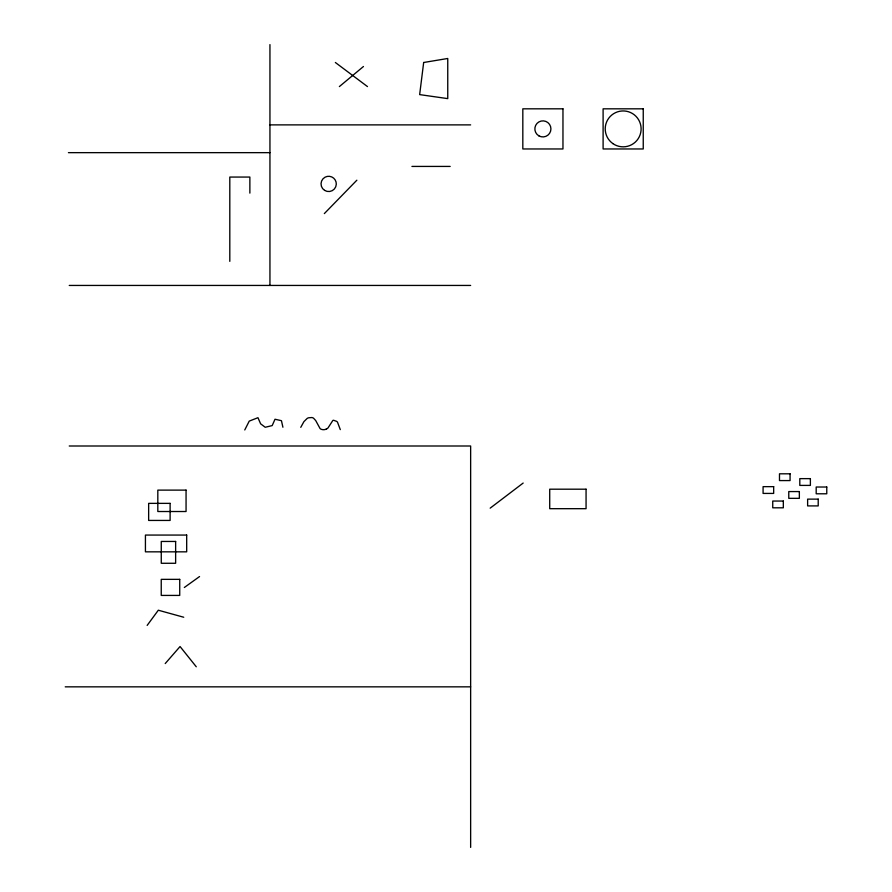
<?xml version="1.0" encoding="UTF-8"?>
<svg xmlns="http://www.w3.org/2000/svg" width="892" height="892" viewBox="0 0 892 892"><rect width="100%" height="100%" fill="white"/><g stroke="black" fill="none" stroke-linecap="round" stroke-linejoin="round"><path stroke-width="1.34" d="M300.771 427.335L303.916 421.637L307.183 418.415A6.567 6.567 0 0 1 308.632 417.779L311.899 417.545A4.795 4.795 0 0 1 313.56 418.214L315.712 420.567L320.061 428.539A4.059 4.059 0 0 0 321.321 429.32L322.625 429.632A6.924 6.924 0 0 0 326.204 429.141M244.765 429.944L249.236 421.113L257.955 417.69L260.62 423.812L265.225 427.268L272.183 425.595L275.015 419.24L281.448 420.69L282.909 427.246M147.158 625.404L158.319 610.217L183.741 617.242M165.221 663.559L180.061 646.533L196.273 666.781M324.342 213.589L356.856 180.206M339.373 86.58L363.457 66.51M490.176 508.15L523.169 483.051M184.332 587.493L199.552 576.555M326.204 429.141L326.595 428.952A5.698 5.698 0 0 0 328.044 427.892L332.816 420.5A2.208 2.208 0 0 1 333.586 420.266L336.63 421.358A5.363 5.363 0 0 1 337.477 422.128L340.298 429.61M269.942 124.88L470.642 124.88M68.428 152.655L269.942 152.655M411.937 166.425L450.17 166.425M69.242 285.44L470.642 285.44M69.242 446L470.642 446L470.642 847.4M65.228 686.84L470.642 686.84M335.359 62.496L367.471 86.58M269.942 44.6L269.942 285.44M249.871 193.118L249.871 177.062L229.802 177.062L229.802 261.356M423.667 62.496L419.653 94.608L447.751 98.622L447.751 58.482L423.667 62.496M562.963 108.824L522.823 108.824L522.823 148.964L562.963 148.964L562.963 108.824M643.243 108.824L603.103 108.824L603.103 148.964L643.243 148.964L643.243 108.824M790.067 473.808L779.485 473.808L779.485 480.576L790.067 480.576L790.067 473.808M810.382 478.636L799.801 478.636L799.801 485.404L810.382 485.404L810.382 478.636M773.665 486.653L763.084 486.653L763.084 493.421L773.665 493.421L773.665 486.653M826.773 487.021L816.191 487.021L816.191 493.789L826.773 493.789L826.773 487.021M586.066 489.195L549.717 489.195L549.717 508.685L586.066 508.685L586.066 489.195M186.06 490.121L157.817 490.121L157.817 511.517L186.06 511.517L186.06 490.121M799.355 491.57L788.773 491.57L788.773 498.338L799.355 498.338L799.355 491.57M818.209 499.13L807.628 499.13L807.628 505.909L818.209 505.909L818.209 499.13M783.321 501.048L772.74 501.048L772.74 507.816L783.321 507.816L783.321 501.048M170.116 503.367L148.652 503.367L148.652 520.437L170.116 520.437L170.116 503.367M186.684 535.066L145.429 535.066L145.429 551.836L186.684 551.836L186.684 535.066M175.635 541.455L161.262 541.455L161.262 563.276L175.635 563.276L175.635 541.455M179.727 579.354L161.24 579.354L161.24 595.421L179.727 595.421L179.727 579.354M324.588 190.375A7.638 7.638 0 0 0 336.295 184.22A7.638 7.638 0 0 0 325.101 177.162A7.638 7.638 0 0 0 324.588 190.375M612.882 143.601A17.952 17.952 0 0 0 641.047 130.444A17.952 17.952 0 0 0 615.569 112.626A17.952 17.952 0 0 0 612.882 143.601M538.88 135.852A8.028 8.028 0 0 0 550.922 128.894A8.028 8.028 0 0 0 538.88 121.936A8.028 8.028 0 0 0 538.88 135.852"/></g></svg>
